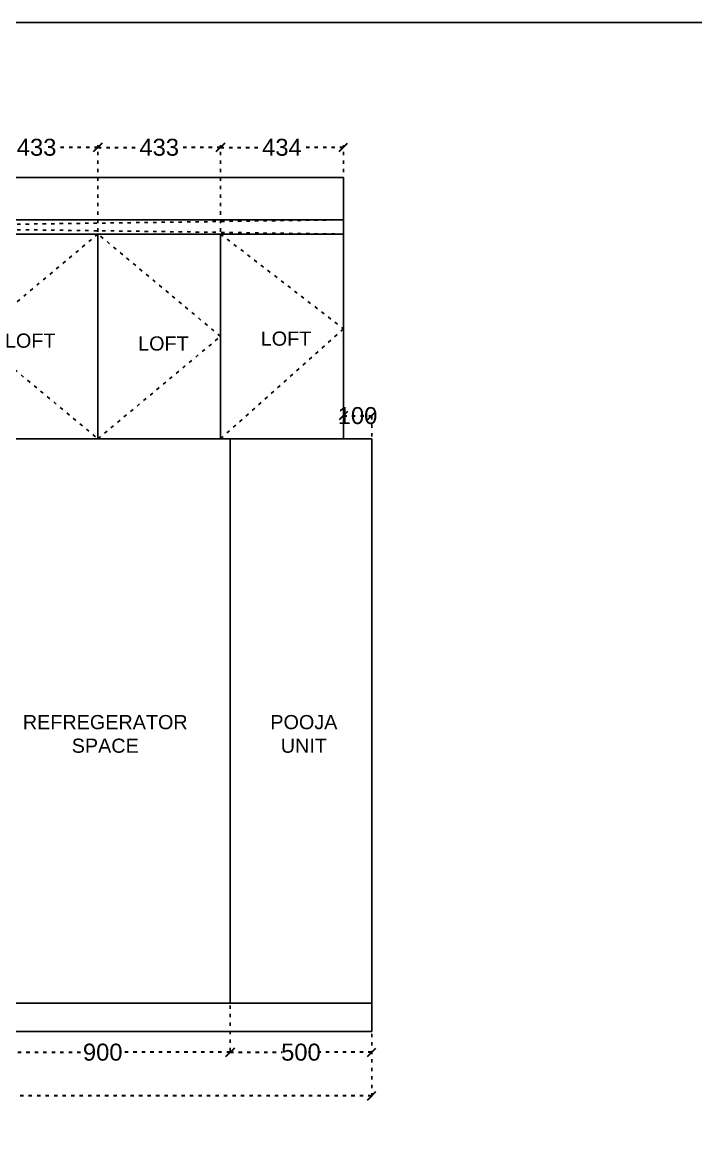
# Model space of a CAD drawing. Header units: millimetres. Extents: x 220712 to 1505573, y -354410 to 241923.
# Drawn here: x 249054 to 251432, y 94163 to 98109 of the extents above; entities that cross this region are included whole.
import ezdxf

# ---------------------------------------------------------------- set-up
doc = ezdxf.new("R2010")
doc.units = ezdxf.units.MM
doc.header["$MEASUREMENT"] = 0
doc.linetypes.add('ACAD_ISO03W100', pattern=[30, 12, -18])
doc.layers.add('Walls', color=253, linetype='Continuous')
doc.styles.get("Standard").update_dxf_attribs({"font": 'arial.ttf'})
doc.dimstyles.get("Standard").update_dxf_attribs({"dimtxt": 60, "dimasz": 30, "dimexe": 7.75, "dimexo": 8.13, "dimgap": 0.63, "dimtad": 0, "dimtih": 1, "dimtoh": 1, "dimdec": 0, "dimzin": 0, "dimtxsty": 'Standard', "dimblk": 'OBLIQUE', "dimcen": 2.25, "dimclrd": 1, "dimclre": 1, "dimclrt": 1, "dimadec": 0, "dimazin": 0, "dimtfac": 1, "dimtdec": 0, "dimtofl": 0, "dimtmove": 0, "dimatfit": 3, "dimfxl": 1, "dimtolj": 1, "dimtzin": 0, "dimlwd": 30, "dimarcsym": 0})

# ---------------------------------------------------------------- blocks, each defined once
blk = doc.blocks.new('_Oblique')
at = {"color": 0, "linetype": 'ByBlock', "lineweight": -2}
blk.add_line((-0.5, -0.5), (0.5, 0.5), dxfattribs=at)
blk = doc.blocks.new('*D1697')
at = {"layer": 'Defpoints', "color": 0, "linetype": 'ACAD_ISO03W100', "transparency": 16777216}
for p in [(249787.5, 94645.5), (250287.5, 94545.5), (250287.5, 94472)]:
    blk.add_point(p, dxfattribs=at)
at = {"layer": 'Walls', "color": 1, "linetype": 'ACAD_ISO03W100', "lineweight": -2, "transparency": 16777216}
for p, q in [((249787.5, 94637.4), (249787.5, 94464.2)), ((250287.5, 94537.4), (250287.5, 94464.2))]:
    blk.add_line(p, q, dxfattribs=at)
at = {"layer": 'Walls', "color": 1, "linetype": 'ACAD_ISO03W100', "lineweight": 30, "transparency": 16777216}
for p, q in [((249787.5, 94472), (249970.7, 94472)), ((250287.5, 94472), (250104.3, 94472))]:
    blk.add_line(p, q, dxfattribs=at)
at = {"layer": 'Walls', "color": 1, "linetype": 'ACAD_ISO03W100', "lineweight": 30, "transparency": 16777216, "xscale": 30, "yscale": 30, "zscale": 30, "rotation": 180}
blk.add_blockref('_Oblique', (249787.5, 94472), dxfattribs=at)
at = {"layer": 'Walls', "color": 1, "linetype": 'ACAD_ISO03W100', "lineweight": 30, "transparency": 16777216, "xscale": 30, "yscale": 30, "zscale": 30}
blk.add_blockref('_Oblique', (250287.5, 94472), dxfattribs=at)
at = {"layer": 'Walls', "color": 1, "linetype": 'ACAD_ISO03W100', "transparency": 16777216, "insert": (250037.5, 94472), "char_height": 60, "attachment_point": 5}
blk.add_mtext('\\A1;500', dxfattribs=at)
blk = doc.blocks.new('*D1716')
at = {"layer": 'Defpoints', "color": 0, "linetype": 'ACAD_ISO03W100', "transparency": 16777216}
for p in [(246425.5, 94545.5), (250287.5, 94545.5), (250287.5, 94318)]:
    blk.add_point(p, dxfattribs=at)
at = {"layer": 'Walls', "color": 1, "linetype": 'ACAD_ISO03W100', "lineweight": -2, "transparency": 16777216}
for p, q in [((246425.5, 94537.4), (246425.5, 94310.2)), ((250287.5, 94537.4), (250287.5, 94310.2))]:
    blk.add_line(p, q, dxfattribs=at)
at = {"layer": 'Walls', "color": 1, "linetype": 'ACAD_ISO03W100', "lineweight": 30, "transparency": 16777216}
for p, q in [((246425.5, 94318), (248266.6, 94318)), ((250287.5, 94318), (248446.4, 94318))]:
    blk.add_line(p, q, dxfattribs=at)
at = {"layer": 'Walls', "color": 1, "linetype": 'ACAD_ISO03W100', "lineweight": 30, "transparency": 16777216, "xscale": 30, "yscale": 30, "zscale": 30, "rotation": 180}
blk.add_blockref('_Oblique', (246425.5, 94318), dxfattribs=at)
at = {"layer": 'Walls', "color": 1, "linetype": 'ACAD_ISO03W100', "lineweight": 30, "transparency": 16777216, "xscale": 30, "yscale": 30, "zscale": 30}
blk.add_blockref('_Oblique', (250287.5, 94318), dxfattribs=at)
at = {"layer": 'Walls', "color": 1, "linetype": 'ACAD_ISO03W100', "transparency": 16777216, "insert": (248356.5, 94318), "char_height": 60, "attachment_point": 5}
blk.add_mtext('\\A1;3862', dxfattribs=at)
blk = doc.blocks.new('*D1717')
at = {"layer": 'Defpoints', "color": 0, "linetype": 'ACAD_ISO03W100', "transparency": 16777216}
for p in [(250287.5, 96720), (250187.5, 96638.5), (250287.5, 96638.5)]:
    blk.add_point(p, dxfattribs=at)
at = {"layer": 'Walls', "color": 1, "linetype": 'ACAD_ISO03W100', "lineweight": -2, "transparency": 16777216}
for p, q in [((250187.5, 96646.63), (250187.5, 96727.75)), ((250287.5, 96646.63), (250287.5, 96727.75))]:
    blk.add_line(p, q, dxfattribs=at)
at = {"layer": 'Walls', "color": 1, "linetype": 'ACAD_ISO03W100', "lineweight": 30, "transparency": 16777216}
blk.add_line((250187.5, 96720), (250287.5, 96720), dxfattribs=at)
at = {"layer": 'Walls', "color": 1, "linetype": 'ACAD_ISO03W100', "lineweight": 30, "transparency": 16777216, "xscale": 30, "yscale": 30, "zscale": 30, "rotation": 180}
blk.add_blockref('_Oblique', (250187.5, 96720), dxfattribs=at)
at = {"layer": 'Walls', "color": 1, "linetype": 'ACAD_ISO03W100', "lineweight": 30, "transparency": 16777216, "xscale": 30, "yscale": 30, "zscale": 30}
blk.add_blockref('_Oblique', (250287.5, 96720), dxfattribs=at)
at = {"layer": 'Walls', "color": 1, "linetype": 'ACAD_ISO03W100', "transparency": 16777216, "insert": (250237.5, 96720), "char_height": 60, "attachment_point": 5}
blk.add_mtext('\\A1;100', dxfattribs=at)
blk = doc.blocks.new('*D1724')
at = {"layer": 'Defpoints', "color": 0, "linetype": 'ACAD_ISO03W100', "transparency": 16777216}
for p in [(248887.5, 97667.5), (248887.5, 97361.5), (249320.5, 97361.5)]:
    blk.add_point(p, dxfattribs=at)
at = {"layer": 'Walls', "color": 1, "linetype": 'ACAD_ISO03W100', "lineweight": -2, "transparency": 16777216}
for p, q in [((248887.5, 97369.6), (248887.5, 97675.2)), ((249320.5, 97369.6), (249320.5, 97675.2))]:
    blk.add_line(p, q, dxfattribs=at)
at = {"layer": 'Walls', "color": 1, "linetype": 'ACAD_ISO03W100', "lineweight": 30, "transparency": 16777216}
for p, q in [((248887.5, 97667.5), (249035.9, 97667.5)), ((249320.5, 97667.5), (249172.1, 97667.5))]:
    blk.add_line(p, q, dxfattribs=at)
at = {"layer": 'Walls', "color": 1, "linetype": 'ACAD_ISO03W100', "lineweight": 30, "transparency": 16777216, "xscale": 30, "yscale": 30, "zscale": 30, "rotation": 180}
blk.add_blockref('_Oblique', (248887.5, 97667.5), dxfattribs=at)
at = {"layer": 'Walls', "color": 1, "linetype": 'ACAD_ISO03W100', "lineweight": 30, "transparency": 16777216, "xscale": 30, "yscale": 30, "zscale": 30}
blk.add_blockref('_Oblique', (249320.5, 97667.5), dxfattribs=at)
at = {"layer": 'Walls', "color": 1, "linetype": 'ACAD_ISO03W100', "transparency": 16777216, "insert": (249104, 97667.5), "char_height": 60, "attachment_point": 5}
blk.add_mtext('\\A1;433', dxfattribs=at)
blk = doc.blocks.new('*D1732')
at = {"layer": 'Defpoints', "color": 0, "linetype": 'ACAD_ISO03W100', "transparency": 16777216}
for p in [(248887.5, 94645.5), (249787.5, 94645.5), (249787.5, 94472)]:
    blk.add_point(p, dxfattribs=at)
at = {"layer": 'Walls', "color": 1, "linetype": 'ACAD_ISO03W100', "lineweight": -2, "transparency": 16777216}
for p, q in [((248887.5, 94637.4), (248887.5, 94464.2)), ((249787.5, 94637.4), (249787.5, 94464.2))]:
    blk.add_line(p, q, dxfattribs=at)
at = {"layer": 'Walls', "color": 1, "linetype": 'ACAD_ISO03W100', "lineweight": 30, "transparency": 16777216}
for p, q in [((248887.5, 94472), (249270.7, 94472)), ((249787.5, 94472), (249404.3, 94472))]:
    blk.add_line(p, q, dxfattribs=at)
at = {"layer": 'Walls', "color": 1, "linetype": 'ACAD_ISO03W100', "lineweight": 30, "transparency": 16777216, "xscale": 30, "yscale": 30, "zscale": 30, "rotation": 180}
blk.add_blockref('_Oblique', (248887.5, 94472), dxfattribs=at)
at = {"layer": 'Walls', "color": 1, "linetype": 'ACAD_ISO03W100', "lineweight": 30, "transparency": 16777216, "xscale": 30, "yscale": 30, "zscale": 30}
blk.add_blockref('_Oblique', (249787.5, 94472), dxfattribs=at)
at = {"layer": 'Walls', "color": 1, "linetype": 'ACAD_ISO03W100', "transparency": 16777216, "insert": (249337.5, 94472), "char_height": 60, "attachment_point": 5}
blk.add_mtext('\\A1;900', dxfattribs=at)
blk = doc.blocks.new('*D1734')
at = {"layer": 'Defpoints', "color": 0, "linetype": 'ACAD_ISO03W100', "transparency": 16777216}
for p in [(249753.5, 97667.5), (249320.5, 97361.5), (249753.5, 97361.5)]:
    blk.add_point(p, dxfattribs=at)
at = {"layer": 'Walls', "color": 1, "linetype": 'ACAD_ISO03W100', "lineweight": -2, "transparency": 16777216}
for p, q in [((249320.5, 97369.6), (249320.5, 97675.2)), ((249753.5, 97369.6), (249753.5, 97675.2))]:
    blk.add_line(p, q, dxfattribs=at)
at = {"layer": 'Walls', "color": 1, "linetype": 'ACAD_ISO03W100', "lineweight": 30, "transparency": 16777216}
for p, q in [((249320.5, 97667.5), (249468.9, 97667.5)), ((249753.5, 97667.5), (249605.1, 97667.5))]:
    blk.add_line(p, q, dxfattribs=at)
at = {"layer": 'Walls', "color": 1, "linetype": 'ACAD_ISO03W100', "lineweight": 30, "transparency": 16777216, "xscale": 30, "yscale": 30, "zscale": 30, "rotation": 180}
blk.add_blockref('_Oblique', (249320.5, 97667.5), dxfattribs=at)
at = {"layer": 'Walls', "color": 1, "linetype": 'ACAD_ISO03W100', "lineweight": 30, "transparency": 16777216, "xscale": 30, "yscale": 30, "zscale": 30}
blk.add_blockref('_Oblique', (249753.5, 97667.5), dxfattribs=at)
at = {"layer": 'Walls', "color": 1, "linetype": 'ACAD_ISO03W100', "transparency": 16777216, "insert": (249537, 97667.5), "char_height": 60, "attachment_point": 5}
blk.add_mtext('\\A1;433', dxfattribs=at)
blk = doc.blocks.new('*D1735')
at = {"layer": 'Defpoints', "color": 0, "linetype": 'ACAD_ISO03W100', "transparency": 16777216}
for p in [(250187.5, 97667.5), (249753.5, 97361.5), (250187.5, 97361.5)]:
    blk.add_point(p, dxfattribs=at)
at = {"layer": 'Walls', "color": 1, "linetype": 'ACAD_ISO03W100', "lineweight": -2, "transparency": 16777216}
for p, q in [((249753.5, 97369.63), (249753.5, 97675.25)), ((250187.5, 97369.63), (250187.5, 97675.25))]:
    blk.add_line(p, q, dxfattribs=at)
at = {"layer": 'Walls', "color": 1, "linetype": 'ACAD_ISO03W100', "lineweight": 30, "transparency": 16777216}
for p, q in [((249753.5, 97667.5), (249902.503015, 97667.5)), ((250187.5, 97667.5), (250038.496985, 97667.5))]:
    blk.add_line(p, q, dxfattribs=at)
at = {"layer": 'Walls', "color": 1, "linetype": 'ACAD_ISO03W100', "lineweight": 30, "transparency": 16777216, "xscale": 30, "yscale": 30, "zscale": 30, "rotation": 180}
blk.add_blockref('_Oblique', (249753.5, 97667.5), dxfattribs=at)
at = {"layer": 'Walls', "color": 1, "linetype": 'ACAD_ISO03W100', "lineweight": 30, "transparency": 16777216, "xscale": 30, "yscale": 30, "zscale": 30}
blk.add_blockref('_Oblique', (250187.5, 97667.5), dxfattribs=at)
at = {"layer": 'Walls', "color": 1, "linetype": 'ACAD_ISO03W100', "transparency": 16777216, "insert": (249970.5, 97667.5), "char_height": 60, "attachment_point": 5}
blk.add_mtext('\\A1;434', dxfattribs=at)

msp = doc.modelspace()

# ---------------------------------------------------------------- linework, layer by layer
at = {"layer": 'Walls', "color": 18, "true_color": 0x000000}
for p, q in [((246275.5, 97561.5), (250187.5, 97561.5)), ((250187.5, 96638.5), (250187.5, 97561.5)), ((246275.5, 97411.5), (250187.5, 97411.5)), ((246425.5, 97361.5), (250187.5, 97361.5)), ((246275.5, 94545.5), (250287.5, 94545.5))]:
    msp.add_line(p, q, dxfattribs=at)
at = {"layer": 'Walls', "color": 159, "true_color": 0x22346e}
for p, q in [((249320.5, 96638.5), (249320.5, 97361.5)), ((249753.5, 96638.5), (249753.5, 97361.5)), ((246425.5, 96638.5), (250287.5, 96638.5)), ((249787.5, 94645.5), (249787.5, 96638.5)), ((250287.5, 94545.5), (250287.5, 96638.5)), ((246425.5, 94645.5), (250287.5, 94645.5))]:
    msp.add_line(p, q, dxfattribs=at)
at = {"layer": 'Walls', "color": 18, "true_color": 0x000000}
msp.add_lwpolyline([(220711.5, 98109), (264020, 98109), (264020, 74090), (220711.5, 74090)], close=True, dxfattribs=at)
at = {"layer": 'Walls', "color": 240, "linetype": 'ACAD_ISO03W100', "true_color": 0xed1f24}
msp.add_lwpolyline([(246425.5, 97361.5), (250187.5, 97411.5), (250187.5, 97361.5), (246425.5, 97411.5)], dxfattribs=at)
at = {"layer": 'Walls', "color": 9, "linetype": 'ACAD_ISO03W100', "true_color": 0xc7c8ca}
for points in [[(249320.5, 97361.5), (248887.5, 96998.5), (249320.5, 96638.5), (249753.5, 97000), (249320.5, 97361.5)], [(249753.5, 97361.5), (250187.5, 97027), (249753.5, 96638.5)]]:
    msp.add_lwpolyline(points, dxfattribs=at)

# ---------------------------------------------------------------- texts
at = {"color": 7, "char_height": 50, "attachment_point": 1}
for s, insert in [('\\pxqc;LOFT', (248850, 97010)), ('\\pxqc;LOFT', (249320.5, 97000)), ('\\pxqc;LOFT', (249753.5, 97017.2)), ('\\pxqc;REFREGERATOR\\PSPACE', (249115, 95662.9)), ('\\pxqc;POOJA\\PUNIT', (249816.5, 95662.9))]:
    msp.add_mtext_dynamic_manual_height_columns(s, width=462.73, gutter_width=1213, heights=[0], dxfattribs=dict(at, insert=insert))

# ---------------------------------------------------------------- dimensions: what is measured, and where the dimension line sits
at = {"layer": 'Walls', "color": 9, "linetype": 'ACAD_ISO03W100', "true_color": 0xc7c8ca}
for base, p1, p2, picture, middle in [((248887.5, 97667.5), (249320.5, 97361.5), (248887.5, 97361.5), '*D1724', (249104, 97667.5)), ((249753.5, 97667.5), (249320.5, 97361.5), (249753.5, 97361.5), '*D1734', (249537, 97667.5)), ((250187.5, 97667.5), (249753.5, 97361.5), (250187.5, 97361.5), '*D1735', (249970.5, 97667.5)), ((250287.5, 94318), (246425.5, 94545.5), (250287.5, 94545.5), '*D1716', (248356.5, 94318))]:
    dim = msp.add_linear_dim(base=base, p1=p1, p2=p2, dimstyle='Standard', dxfattribs=at)
    dim.commit()
    dim.dimension.update_dxf_attribs({"geometry": picture, "text_midpoint": middle})
dim = msp.add_linear_dim(base=(250287.5, 96720), p1=(250187.5, 96638.5), p2=(250287.5, 96638.5), dimstyle='Standard', dxfattribs=at)
dim.commit()
dim.dimension.update_dxf_attribs({"geometry": '*D1717', "text_midpoint": (250237.5, 96720), "dimtype": 160})
at = {"layer": 'Walls', "color": 159, "linetype": 'ACAD_ISO03W100', "true_color": 0x22346e}
for base, p1, p2, picture, middle in [((249787.5, 94472), (248887.5, 94645.5), (249787.5, 94645.5), '*D1732', (249337.5, 94472)), ((250287.5, 94472), (249787.5, 94645.5), (250287.5, 94545.5), '*D1697', (250037.5, 94472))]:
    dim = msp.add_linear_dim(base=base, p1=p1, p2=p2, dimstyle='Standard', dxfattribs=at)
    dim.commit()
    dim.dimension.update_dxf_attribs({"geometry": picture, "text_midpoint": middle})

doc.saveas('drawing.dxf')
